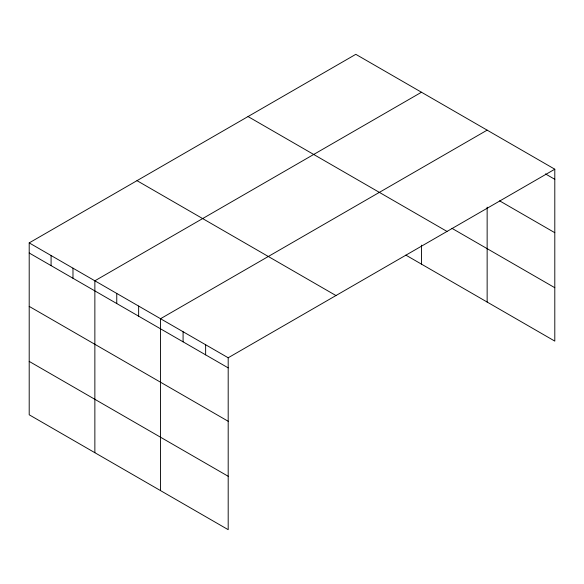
<?xml version="1.0" encoding="UTF-8"?>
<svg xmlns="http://www.w3.org/2000/svg" width="584" height="584" viewBox="0 0 584 584"><rect width="100%" height="100%" fill="white"/><g stroke="black" fill="none" stroke-linecap="round" stroke-linejoin="round"><path stroke-width="0.88" d="M29.2 242.893L228.191 357.773L228.191 529.673L29.2 414.793L29.2 242.893L355.809 54.327L554.8 169.207L554.8 341.107L405.844 255.113M421.48 92.235L94.863 280.802L94.863 452.702M487.144 130.144L160.534 318.718L160.534 490.618M228.191 357.773L554.8 169.207M545.471 173.922L554.8 179.31M499.583 200.83L554.8 232.702M451.965 228.344L554.8 287.715M248.032 116.552L447.016 231.432M136.984 180.66L335.968 295.548M29.2 252.996L228.191 367.876M29.2 306.388L228.191 421.276M29.2 361.401L228.191 476.281M487.144 207.174L487.144 302.052M421.48 245.134L421.48 264.136M205.634 344.757L205.634 354.86M183.084 331.734L183.084 341.837M138.642 306.074L138.642 316.178M116.756 293.438L116.756 303.541M72.978 268.166L72.978 278.269M51.085 255.529L51.085 265.632"/></g></svg>
